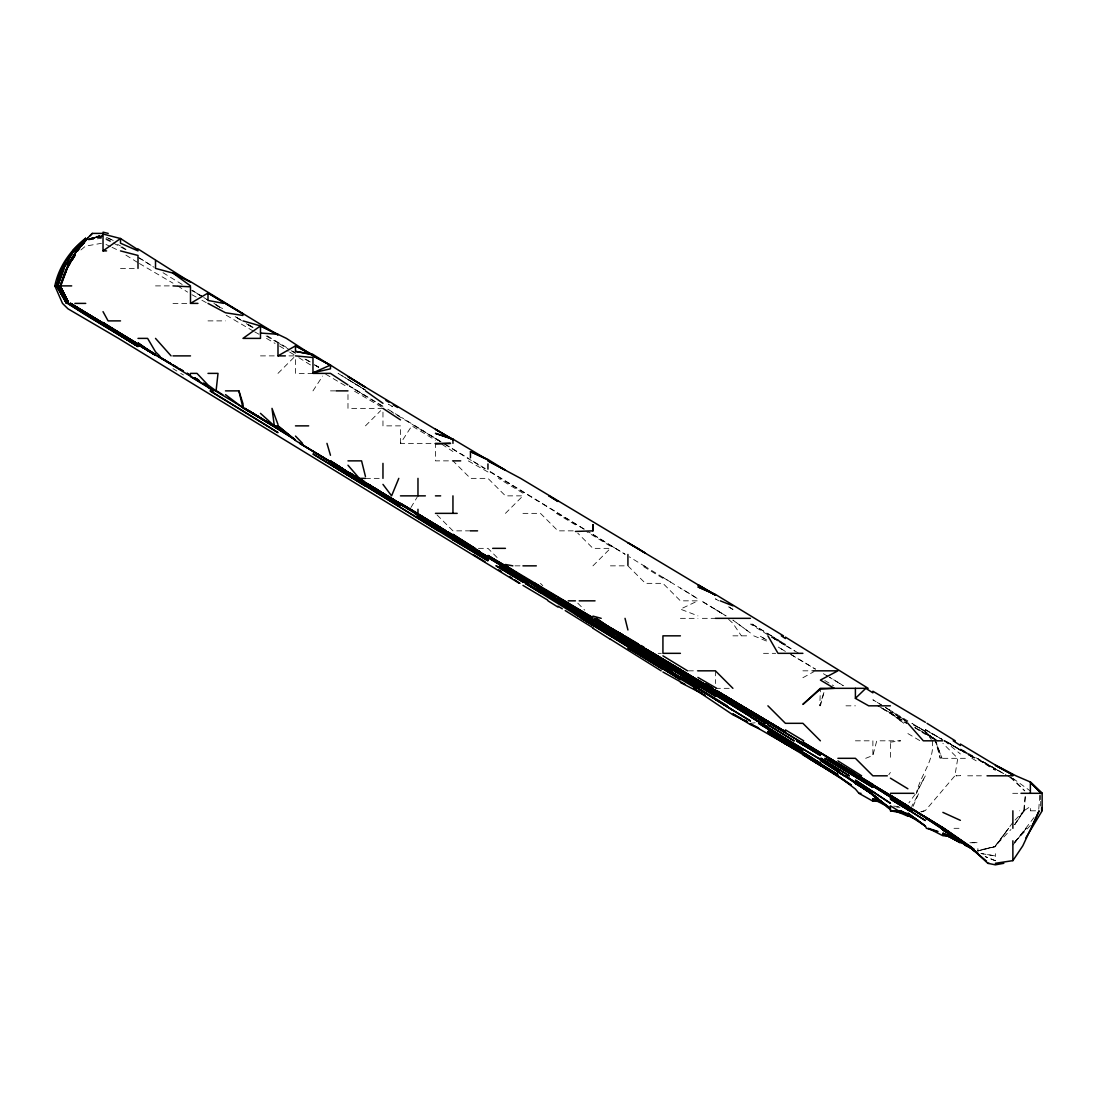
<?xml version="1.0" encoding="UTF-8"?>
<svg xmlns="http://www.w3.org/2000/svg" width="1097" height="1097" viewBox="0 0 1097 1097"><rect width="100%" height="100%" fill="white"/><g stroke="black" fill="none" stroke-linecap="round" stroke-linejoin="round"><path stroke-width="0.75" stroke-dasharray="5 3.75" d="M1040.559 806.034L1040.765 801.263M932.272 740.818C935.042 760.427 920.191 775.031 916.434 793.309L925.374 775.812L915.899 793.309L908.892 802.881M1024.31 810.806L1025.393 794.9L1023.679 810.806L1014.67 824.629L1024.31 810.806L1019.511 810.806M1038.763 809.216L1039.819 794.9M820.405 705.824L824.176 691.508L819.802 705.824L820.405 688.326M913.033 806.432L918.738 793.309L911.703 806.432M410.909 507.527L417.079 497.311M505.443 513.355L522.954 495.858L505.443 495.858L487.946 478.361L470.462 478.361L452.951 460.863L435.454 460.863L435.454 443.366L400.474 443.366L411.814 425.869L435.454 440.212M312.974 390.875L322.669 376.065M1014.698 824.629L1023.871 810.806L1030.371 806.556L1030.371 810.806M1034.046 817.484L1014.876 842.496M888.803 774.701L890.394 772.48M1012.874 845.088L1026.23 828.304L1012.874 844.196M1012.874 822.421L995.363 846.212L977.88 850.874L995.363 846.692L1008.65 828.304L995.363 845.801L1010.981 829.469M1015.068 841.756L1030.371 825.506M1015.068 820.103L1023.871 810.806M277.994 373.378L295.477 355.881L285.947 355.881M365.466 425.869L380.632 410.703M592.942 565.846L610.426 548.349L592.942 548.349L577.776 533.183M80.917 249.951L85.511 246.139L101.418 243.315M802.894 677.713L814.029 671.597M88.432 239.653L97.18 236.102M865.684 758.315L872.883 755.476L876.75 740.818L900.664 740.818L890.394 742.175L890.394 740.818L890.394 758.315M88.692 239.695L99.827 235.704L88.692 238.927L101.418 236.047M99.827 235.759L88.692 239.461L99.827 235.841M921.933 811.766L925.374 810.56L954.884 775.812L957.777 758.315L942.885 743.327M88.692 239.804L101.418 236.143M977.88 850.874L995.363 846.582L977.88 850.436M88.692 239.324L101.418 236.774L91.874 238.268M101.418 236.746L88.692 239.119L103.022 235.69L88.692 239.105L103.022 236.499M88.692 239.9L101.418 238.296M750.403 723.321L755.175 722.758M91.874 237.912L101.418 237.213M969.926 842.757L977.88 842.757L969.926 842.345M120.505 268.395L136.412 268.395M155.513 285.892L172.997 285.892M172.997 303.389L190.494 303.389M207.991 320.886L225.502 320.886M260.483 355.881L276.403 355.881M312.974 373.378L295.477 373.378L295.477 355.881M330.471 390.875L335.243 390.875M382.963 408.372L347.982 408.372L347.982 390.875M365.466 478.361L381.372 478.361M522.954 513.355L540.451 513.355L557.934 530.852L575.445 530.852M470.462 530.852L452.951 530.852L435.454 513.355M478.415 548.349L487.946 548.349L499.615 560.019M515 565.846L522.954 565.846M610.426 565.846L627.923 565.846L645.434 583.343L662.931 583.343L680.414 600.841L697.925 600.841L680.414 609.137L697.925 615.856M680.414 618.338L697.925 618.338M702.327 618.338L715.422 618.338M732.906 635.835L750.403 635.835M658.159 653.332L661.34 653.332M763.498 653.332L775.689 653.332M688.381 670.829L697.925 670.829M802.894 670.829L812.37 670.829M715.422 688.326L732.906 688.326M845.965 705.824L855.399 705.824M855.399 740.818L872.883 740.818L872.883 758.315M942.885 758.315L967.197 758.315M967.677 775.812L985.065 775.812M1012.709 793.309L1019.648 793.309M1030.618 810.806L1036.692 810.806M954.006 828.304L960.382 828.304M896.756 807.2L899.938 807.269M893.575 806.117L899.938 806.693M981.061 853.548L995.363 855.948L981.061 853.507M753.735 635.835L767.914 641.635M995.363 860.734L985.161 856.565L995.363 860.734L995.363 853.699M105.929 239.489L111.757 242.259M113.224 242.958L127.924 250.898M106.011 244.453L110.509 246.606M112.017 247.319L119.518 250.898M105.929 238.556L111.757 241.505M117.598 244.439L120.505 245.906M913.28 724.911L925.374 731.288L933.794 739.625L925.374 731.617L911.909 723.321L925.374 731.288M1010.131 777.307L1012.874 778.788L1024.817 790.91L1010.172 777.307L1012.874 778.87L1007.444 775.812M253.201 331.033L225.502 314.798M254.655 331.843L260.483 335.051M191.92 294.695L196.198 297.068M201.903 300.221L207.607 303.389M381.509 407.056L353.933 390.875M487.946 471.984L468.2 460.863M925.374 733.742L935.206 739.241M938.017 740.818L915.172 727.64L935.412 739.117M995.363 768.901L960.382 748.812L995.363 770.176L977.88 759.069L1003.426 773.522L977.88 758.754L1006.1 775.044M944.874 740.818L974.808 758.315L945.244 740.818L974.259 758.315L960.382 749.594M877.943 705.824L890.394 712.858L903.846 723.321L890.394 713.091L880.795 707.442L906.602 723.321L877.833 705.824M941.418 739.008L925.374 729.903L941.418 739.063M139.429 263.527L172.997 283.177M180.731 373.378L183.514 374.982M277.994 342.867L266.05 335.901M345.061 385.596L325.644 374.132M785.411 645.53L770.862 636.713L794.804 650.987M971.887 758.315L977.88 761.812M718.837 600.841L715.422 598.839L718.782 600.841M266.502 338.383L275.114 343.443M925.374 729.45L942.885 739.776M890.394 713.023L907.822 723.321M907.891 733.564L920.15 740.818M216.04 304.993L220.086 307.407M798.822 653.332L770.944 636.699M435.454 438.567L440.829 441.776L391.698 411.896M907.891 722.155L890.394 711.747L906.424 721.319M191.961 290.211L202.163 296.3M216.068 304.993L221.457 308.216M279.447 343.745L289.649 349.847M291.116 350.711L295.477 353.33M387.79 409.208L400.474 416.778M279.447 346.008L288.196 351.218M289.649 352.096L295.477 355.565M522.954 493.17L498.518 478.361M824.779 680.497L833.528 685.721M485.135 468.488L470.462 459.616M790.389 654.169L815.51 669.17L790.389 654.169M267.339 335.915L286.742 347.571M444.71 444.189L485.052 468.858M592.942 534.376L625.139 554.3L588.033 531.592M575.445 524.873L556.371 513.355M715.422 609.479L726.104 615.924L701.271 600.841L725.666 615.678M907.891 720.976L885.361 707.359L906.533 721.154M881.467 704.96L872.883 699.79L881.426 704.96M213.888 303.389L222.595 308.641M248.827 324.753L253.201 327.386M305.007 359.089L311.658 363.08M445.025 444.162L468.995 458.724M583.974 529.138L487.946 470.627M645.434 566.696L629.267 556.823M644.062 565.846L672.722 583.343M662.931 577.406L697.925 598.866L680.414 587.978M662.931 578.311L642.321 565.846M347.982 379.493L365.466 390.093L338.082 373.378L365.466 390.148M767.914 634.848L750.403 624.042M163.014 272.714L184.488 285.892M305.94 359.295L311.575 362.709M382.963 406.26L349.353 385.856M440.953 441.707L401.913 417.683M584.194 529.083L487.946 470.174M292.57 351.122L295.477 352.891M365.466 395.976L349.285 386.062L382.963 406.644M440.706 441.776L414.611 425.869M610.426 546.224L586.607 531.634M610.426 545.332L615.362 548.349M172.997 368.661L176.864 371.019M315.881 365.342L318.774 367.138M235.156 316.608L242.067 320.886L235.128 316.608L241.011 320.009M138.003 257.288L154.156 267.325M177.563 285.892L187.628 292.117M298.823 357.649L311.562 365.603M139.346 257.96L154.156 267.257M125.894 255.107L138.003 262.718M914.61 727.599L925.374 734.4M252.406 327.468L245.687 323.217L252.406 327.468M121.808 246.743L128.322 250.898M925.374 733.166L934.521 739.117L925.374 732.796L932.834 738.816M885.402 707.455L890.394 710.719M441.926 444.271L452.951 451.525M1012.874 778.335L1030.371 791.006M944.366 740.818L960.382 753.968M933.808 738.775L925.374 731.617L931.284 739.501M728.614 619.339L732.906 623.315L741.366 635.835M577.776 603.172L584.77 610.179M540.451 583.343L542.782 585.675M935.316 740.818L941.994 758.315L935.48 740.818L940.225 758.315L936.948 743.999M1040.134 794.9L1040.683 799.672M977.88 848.598L977.88 851.299M715.422 670.829L715.422 683.554M400.474 443.366L400.474 425.869L382.963 425.869L382.963 411.553M924.085 810.806L920.849 811.876L924.085 810.806M960.382 775.675L955.967 775.812L960.382 775.675M113.224 240.476L105.929 237.062L113.224 240.476M771.438 635.835L750.403 623.096L785.411 644.433L771.438 635.835M827.687 676.246L823.312 673.668L827.687 676.273M837.902 682.238L829.154 677.096L843.332 685.748L837.902 682.238M766.542 639.921L759.7 635.835L766.542 639.935M960.382 750.266L944.613 740.818L960.382 750.266M202.163 296.56L191.961 290.431L202.163 296.588M207.991 300.071L203.617 297.438L207.991 300.098M392.657 406.699L388.503 404.19L392.657 406.699M732.906 609.425L727.256 605.997L732.906 609.425M318.637 367.344L312.974 363.902L318.624 367.33M785.411 651.453L778.116 646.983L785.411 651.453M750.403 632.942L732.906 620.093L750.403 632.942"/><path stroke-width="1.5" d="M519.32 583.343L118.503 338.383L68.014 308.833L62.488 303.389L54.85 285.892C58.635 266.79 70.427 250.308 85.511 238.378L85.511 240.846L87.774 238.364M63.475 268.395L68.014 261.415L63.489 268.395L57.798 285.892L68.014 303.389L57.798 285.892L64.284 268.395M59.663 277.939L56.852 285.892L66.533 303.389L56.797 285.892C59.457 266.914 71.538 251.117 85.511 238.693M67.027 268.395L60.198 285.892L68.014 301.51L60.198 285.892L68.014 266.064L60.76 285.892C64.504 268.518 73.856 253.05 85.511 239.845M398.801 478.361L391.588 495.858L382.963 484.38M1031.975 826.85L1039.133 810.806L1022.815 845.801L1012.874 860.638L995.363 863.298M85.511 239.681L73.65 250.898L68.014 260.483L73.677 250.898L85.511 239.681L74.692 250.898L92.299 233.4L103.022 233.4L103.022 250.898L106.56 250.898M68.014 266.914L69.769 264.007M72.402 259.632L75.035 255.272M68.014 258.796L73.046 250.898L85.511 239.173L73.046 250.898M83.55 242.725L76.694 250.898L68.014 264.542L76.694 250.898L85.511 239.941M1025.887 837.861L1042.15 810.806L1042.15 793.309L1030.371 782.01L1015.959 775.812L995.363 765.007L960.382 744.04M77.654 250.898L79.628 248.32M82.563 244.617L84.538 242.094M76.667 250.898L85.511 240.723M90.036 235.882L92.299 233.4M890.394 705.824L868.687 705.824L855.399 698.364L865.807 688.326L872.883 692.838M73.677 250.898L83.153 242.423M311.63 354.756L286.413 338.383L260.483 325.919L242.986 338.383L260.483 338.383L260.483 325.919L242.986 320.886M103.022 250.898L120.505 238.529L138.003 249.732M172.997 285.892L190.494 286.824L190.494 303.389L207.991 293.05L242.986 313.934L207.991 293.05L207.991 300.441L223.719 303.389M277.994 343.457L277.994 355.881L295.477 345.87L312.974 354.797L295.477 351.369L295.477 345.87L305.693 351.547M295.477 355.881L312.974 357.54L312.974 372.829L330.471 365.082L365.466 387.31M312.974 372.829L330.471 368.811L330.471 365.082L312.974 355.881L330.471 365.383L312.974 354.441L295.477 351.369M1003.81 863.298L995.363 864.834L987.821 863.298L968.857 845.801L943.818 828.304L925.374 816.908M764.732 721.634L767.914 721.264L785.411 731.781L716.876 690.781L785.411 732.316M435.454 443.97L450.565 443.366L435.454 443.366M575.445 531.455L592.942 530.852L592.942 524.75L592.942 530.852M54.85 285.892L71.689 285.892M74.898 303.389L85.731 303.389M190.494 303.389L197.94 303.389M120.505 320.886L108.096 320.886L103.022 311.644M138.003 338.383L147.615 338.383L155.513 351.849L159.668 355.881M172.997 355.881L190.494 355.881M277.994 355.881L285.385 355.881M190.494 373.378L196.98 373.378L207.991 384.992L216.082 390.875L218.015 373.378L207.991 373.378M312.974 373.378L330.471 373.378L347.982 384.91M225.502 390.875L238.885 390.875L242.986 403.737L242.986 407.892L225.502 394.632M336.107 390.875L347.982 390.875M260.483 413.363L274.319 425.869L277.994 425.869L295.477 439.993L244.549 408.372L294.133 438.923M295.477 425.869L308.668 425.869M347.982 460.863L361.571 460.863L365.466 476.537M452.951 460.863L460.685 460.863M365.466 478.361L359.336 478.361L347.982 465.238M400.474 495.858L425.375 495.858M435.454 495.858L440.651 495.858M435.454 513.355L457.188 513.355M470.462 530.852L477.565 530.852M492.676 548.349L505.443 548.349M522.954 565.846L536.323 565.846M568.205 600.841L575.445 600.841M579.216 600.841L595.04 600.841M715.422 618.338L750.403 618.338M680.414 635.835L662.931 635.835L662.931 653.332L680.414 653.332M662.931 660.463L738.446 705.824L650.809 653.332L627.923 640.25L732.906 703.163L650.548 653.332L610.426 631.2L662.931 662.602L611.715 631.365L619.435 635.835L592.942 622.081L487.946 555.439L505.36 565.846M802.894 653.332L778.02 653.332L767.914 635.835M697.925 670.829L715.422 670.829L732.906 688.326M812.863 670.829L837.902 670.829L820.405 680.085L834.31 688.326L820.405 689.094L802.894 704.397L820.405 688.326L865.807 688.326M764.732 723.321L767.914 723.321L738.829 705.824L767.777 723.321M942.885 740.818L923.331 740.818L907.891 723.321M837.902 758.315L855.399 758.315L872.883 775.812L887.322 775.812M987.026 775.812L1012.874 775.812M837.902 775.99L820.405 765.363L851.354 785.123L837.902 775.812L855.399 789.017L858.924 793.309L860.967 793.309M868.509 790.855L855.399 783.505L871.58 793.309L845.403 775.812L872.883 794.365L820.405 759.796L870.648 793.309L890.394 809.449L890.394 807.063M890.394 793.309L913.883 793.309M1020.978 793.309L1042.15 793.309M900.226 810.806L890.503 810.806L890.394 809.12M1041.643 810.806L1041.615 807.625M987.821 863.298L989.014 863.298M858.924 793.309L872.883 801.153L880.85 801.441M260.483 333.063L277.994 334.283M903.146 811.876L890.503 810.806L906.3 813.768M952.429 836.6L942.885 835.708L928.309 828.304L938.017 831.512M242.986 315.47L225.502 312.755L207.991 303.389M946.067 834.968L942.885 834.433L954.02 838.369M872.883 801.153L872.883 798.822L876.064 799.356M505.443 564.489L512.834 565.846M103.022 232.166L108.233 233.4M901.501 812.438L906.287 813.659M103.022 234.031L120.505 238.529L120.505 243.205L138.003 250.898M120.505 250.898L138.003 255.45L138.003 268.395M592.942 616.103L601.197 618.338M936.893 831.361L926.417 828.304L925.374 826.068L907.891 813.138L925.374 826.096M906.314 813.192L898.457 810.806L890.394 805.829M470.462 457.792L470.462 451.621L487.946 460.013L452.951 439.115L435.454 433.356L452.951 439.362L435.454 429.27L451.498 438.91M720.29 600.841L732.906 605.846M954.541 838.218L942.885 833.459L960.382 842.77L942.885 833.199L960.382 842.386M896.578 811.396L907.891 816.182L907.891 814.07M685.09 684.377L662.931 671.995M973.574 848.968L966.416 845.801L942.885 830.018L964.263 843.552M705.206 695.292L680.414 682.485M759.165 728.559L750.403 724.651L732.906 713.941L741.654 718.631M470.462 451.621L487.946 459.465L505.443 470.202L487.946 460.863L520.595 478.361L715.422 595.205L697.925 584.797L715.422 594.752L697.925 586.909L715.422 594.409L783.464 635.835M942.885 812.383L960.382 820.35M969.131 846.473L972.052 847.789M899.554 810.806L906.492 814.015M918.093 820.364L907.891 815.633L900.856 810.806L906.479 813.892M747.496 721.908L732.906 714.833L693.4 688.326L702.299 693.427M757.698 727.462L750.403 723.897L798.52 751.322M621.08 635.835L592.942 620.12L653.305 653.332L732.906 701.065L645.434 648.903L750.403 711.5L732.906 701.216M960.382 841.852L968.144 845.801M260.483 325.919L277.994 334.928L190.494 281.614L172.997 273.098L155.513 268.395L155.513 260.551M620.82 635.835L680.414 669.472L594.533 618.338L623.069 635.053L610.426 628.142L596.274 618.338L610.426 628.156L623.823 635.835M973.313 848.941L941.281 828.304L975.329 851.203L925.374 817.786L960.382 840.384L976.618 852.3L968.24 845.801L986.532 861.145M973.341 848.941L967.307 845.801L942.2 828.304M915.172 818.444L907.891 814.66L925.374 826.068M626.675 638.495L592.942 619.832L557.934 598.276L562.295 600.841M872.883 798.822L888.927 807.282M571.126 607.683L487.946 556.714M744.575 720.194L747.496 721.757M610.426 628.142L623.274 635.067M127.622 338.383L155.513 355.222L70.674 303.389L207.991 386.83M547.622 600.045L522.954 585.387M502.892 565.846L522.954 578.832L347.982 472.615L411.636 510.201M308.6 353.179L311.521 354.797M562.295 600.841L662.931 660.655L627.923 640.552L680.414 670.377M786.864 744.685L797.066 750.362M120.505 334.05L103.022 323.053L136.672 343.238L70.222 303.389L155.513 355.113L103.022 323.368M716.684 688.326L697.925 677.439M359.048 478.361L347.982 472.025M419.424 515.028L446.122 530.852M740.777 705.824L767.914 722.306L715.422 690.466L732.906 700.435M411.416 510.256L386.336 495.858L416.339 513.355M414.145 511.805L416.887 513.355M505.443 565.723L487.946 555.836L522.954 577.337L505.443 565.915M86.828 315.634L138.003 346.433L120.505 335.641M335.888 464.374L346.638 471.408L295.477 440.569L277.994 425.869M416.764 513.355L386.651 495.858L416.024 513.355M417.971 513.753L445.93 530.852M613.593 635.835L592.942 623.137L645.434 654.772L610.426 633.956M242.986 407.481L215.355 390.875M697.925 680.263L711.98 688.326M571.304 607.848L560.279 600.841L582.246 614.43M584.975 615.993L587.704 617.556M650.768 653.332L708.1 688.326L622.314 636.658L627.923 639.949M785.411 738.5L802.894 749.004L704.507 688.326L767.914 727.256L733.838 705.824M85.511 312.96L99.251 320.886M373.542 487.534L382.963 493.417L365.466 483.228L387.186 495.858L299.783 443.366L382.963 493.773M803.69 740.818L785.411 729.875M680.414 669.924L610.426 630.021L652.317 653.332L697.925 680.497L680.414 669.677M695.937 688.326L666.77 670.829M767.914 731.809L837.902 774.633L783.807 740.818M837.683 775.812L767.914 733.153L785.411 743.876L780.817 740.818M357.704 478.361L330.471 460.863L365.466 483.558L356.813 478.361M417.971 514.685L461.7 540.739L446.589 531.634M638.139 643.829L624.7 635.835M641.059 645.516L643.966 647.203M177.33 367.509L172.997 364.986L182.815 370.855M180.21 369.182L183.089 370.855M260.483 417.998L288.196 434.494L273.921 425.869M451.553 534.102L447.37 531.661L452.951 535.309M435.454 525.148L445.286 530.852M469.406 548.349L435.454 527.89L487.946 559.772L440.13 530.852M787.413 740.818L758.644 723.321L802.894 750.142L767.914 729.135M171.585 364.163L157.406 355.881L171.585 364.163L159.312 356.717M470.462 547.019L487.946 557.674L452.951 535.651L530.125 582.507L502.81 565.846M627.923 639.167L645.434 649.246L627.923 639.866L649.959 653.332M435.454 525.436L417.971 514.164L444.834 530.852M575.445 610.508L587.498 617.556L560.361 600.841M715.422 694.401L750.403 715.313L676.602 670.829L714.01 693.427M812.671 758.315L767.914 731.329L785.095 740.818L820.405 763.265L802.894 752.528M855.399 773.947L802.894 742.066L872.883 784.492L858.43 775.812M417.436 513.355L400.474 503.331L417.271 513.355M419.424 515.233L440.692 527.78L424.69 518.045M802.894 742.518L855.399 774.029M435.454 525.916L452.951 536.502M915.447 810.806L872.883 784.849L943.941 828.304L969.405 845.801L977.88 853.658L968.528 845.801L943.173 828.304L914.761 810.806L943.146 828.304L968.528 845.801L977.88 853.589L969.241 845.801L977.88 853.658L968.733 845.801M662.931 660.929L679.742 670.829M872.883 784.849L887.24 793.309M855.399 774.784L872.883 785.617L828.194 758.315L857.141 775.812M627.923 640.703L620.299 635.835L662.931 661.683L615.705 633.476M662.931 655.828L687.531 670.829M312.974 451.416L400.474 505.264L382.963 494.459M715.422 692.07L709.663 688.326L732.906 702.437L709.498 688.326M347.982 475.07L312.974 453.98L365.466 486.108L330.471 464.456L353.22 478.361M597.317 623.549L662.931 663.781L646.215 653.332M697.925 684.363L715.422 695.183L662.931 662.862L696.458 683.472M584.468 618.338L592.942 623.631L540.451 591.489L610.426 634.162L555.864 600.841M725.748 705.824L750.403 720.784M872.883 691.233L925.374 722.292M470.462 545.963L474.48 548.349M532.333 583.343L557.934 600.059L505.662 565.846M855.399 776.991L872.883 787.427L824.903 758.315L853.603 775.812M627.923 642.458L645.434 652.852L617.488 635.835M697.514 688.326L668.772 670.829M661.134 670.829L610.426 639.194M385.911 400.474L388.845 402.229M393.247 404.862L397.663 407.494M750.403 712.885L767.914 723.321M347.982 473.122L382.963 494.404L356.772 478.361M643.966 649.506L627.923 639.935L645.434 650.617M610.426 635.849L581.533 618.338L627.923 646.805M732.906 710.431L697.925 688.546L750.403 721.058M194.868 377.862L197.789 379.603M771.369 723.321L785.411 731.836L715.422 690.246L767.914 721.319L750.403 710.829L750.403 714.243M350.793 473.287L353.577 474.974M907.891 807.557L872.883 786.138L913.157 810.806L884.347 793.309M486.52 556.124L482.2 553.532L486.533 556.152M727.229 705.824L698.885 688.326M498.737 569.864L501.425 571.468M524.229 578.736L526.779 580.272M501.343 565.037L487.946 556.988L522.954 578.338L472.876 548.349M443.654 530.852L414.721 513.355L470.462 547.06L454.419 537.379M592.942 623.439L613.538 635.835M837.902 771.945L844.32 775.812L820.405 760.674M861.611 775.812L837.902 760.907M187.422 373.378L190.494 375.243M531.853 583.343L537.585 586.813L534.746 585.071M124.976 338.383L138.003 346.57L68.014 303.746L57.277 285.892L67.932 303.389L85.511 314.88M785.411 738.5L750.403 716.848M575.445 614.265L592.942 625.263L525.202 583.343L540.451 592.737M386.939 495.858L400.474 504.072L366.933 483.393L400.474 504.181L388.722 496.68M438.306 530.852L365.466 485.806L452.951 539.861M715.422 699.502L725.871 705.824M557.934 606.161L562.308 608.808M565.229 610.576L592.942 627.758M364.012 386.418L347.982 376.641L452.951 439.787M890.394 778.157L907.891 788.784M829.675 758.315L837.902 763.334M907.891 809.572L925.374 820.515L890.394 798.547L909.824 810.806M136.672 343.251L103.022 322.477L120.505 334.187L155.513 354.811L138.003 342.895L155.513 355.442M455.872 537.077L460.246 539.751M557.934 599.62L540.451 588.842L546.279 592.284M342.141 468.488L330.471 461.398L346.625 471.408M473.369 554.629L485.039 561.733M868.166 688.326L785.411 637.11M540.451 588.746L546.279 592.298M697.925 685.419L715.422 696.088L662.931 663.946L696.581 684.569M190.494 376.586L213.888 390.875L207.991 387.255M505.443 569.59L527.972 583.343L499.464 565.846L522.954 580.258M802.894 754.805L820.405 765.528L808.667 758.315M712.954 688.326L706.111 684.13L712.968 688.326M521.486 577.063L505.443 567.259L540.451 589.665L531.346 583.343M942.885 828.125L914.925 810.806L925.374 817.334M648.793 653.332L662.931 662.026L645.434 651.385L648.615 653.332M557.934 602.143L592.942 623.672M592.942 628.266L610.426 639.4M926.992 723.321L955.268 740.818M597.317 623.453L610.426 631.543M522.954 578.05L505.443 567.259L522.954 578.146L505.443 567.602L522.954 578.146L513.519 572.086M375.681 488.549L378.588 490.345M890.394 803.306L855.399 780.186L890.394 803.196M525.751 579.874L529.947 582.48M222.924 394.851L216.671 390.875M588.842 618.338L592.942 620.888M643.089 653.332L662.931 665.673M388.859 496.763L400.474 503.976M534.746 585.126L537.599 586.909M368.167 484.175L370.855 485.848M547.965 600.841L557.934 607.08M364.231 481.487L361.749 479.924L364.19 481.679M417.971 513.89L435.454 524.887M277.994 428.365L243.822 408.372L277.994 428.639M508.144 568.685L510.832 570.399M138.003 248.937L190.494 282.19L172.997 273.098L190.494 285.892M942.885 829.332L960.382 840.48M680.414 671.021L697.925 682.183M761.647 723.321L767.914 727.352M619.956 635.835L627.923 641.005M346.625 471.545L335.86 464.511L346.625 471.71M871.553 793.309L855.399 782.805L870.703 793.309M509.419 576.46L512.066 578.188M514.712 579.902L520.005 583.343M953.224 740.818L960.382 745.494M872.883 791.677L875.379 793.309M676.067 670.829L680.414 673.681M559.635 600.841L575.445 611.207L560.032 600.841M382.963 408.372L400.474 419.877M811.999 758.315L820.405 763.882M781.311 635.835L785.411 638.564M942.885 828.797L967.677 845.801L960.382 840.535M943.146 828.304L960.382 840.083M365.466 390.875L382.963 403.339M872.883 795.311L890.394 808.379L870.648 793.309M1041.999 793.309L1030.371 782.01M1041.423 793.309L1030.371 782.476L1041.108 793.309M820.405 740.818L802.894 723.321L785.411 723.321L767.914 705.824M295.477 436.085L302.539 443.366M155.513 338.383L171.077 355.881M60.198 285.892L68.014 301.51M277.994 424.498L272.001 408.372L274.319 425.869M326.961 443.366L330.471 455.269M625.029 618.338L627.923 629.966M238.885 390.875L242.986 407.892M1030.371 783.601L1030.371 793.309M1012.874 810.806L1012.874 828.304M1012.874 840.796L1012.874 860.638M855.399 688.326L855.399 698.364M627.923 554.479L627.923 565.339M487.946 463.921L487.946 469.132M452.951 439.115L452.951 443.366M452.951 495.858L452.951 513.355M417.971 478.361L417.971 495.858M417.971 509.282L417.971 513.094M382.963 463.359L382.963 478.361M61.747 268.395L56.797 285.892L66.711 303.389L56.386 285.892L61.747 268.395M75.021 255.066L68.014 266.16L75.035 255.066M84.538 241.847L81.589 245.728L84.538 241.847M85.511 238.378L72.608 250.898L85.511 238.378M564.612 600.841L506.032 565.846L522.954 576.953L592.942 617.707L564.53 600.841M973.56 848.845L966.388 845.801L960.382 841.166L966.388 845.801L973.574 848.845M1012.874 774.88L995.363 765.322L1012.874 774.921M475.015 548.349L452.951 534.376L475.015 548.349M637.672 548.349L627.923 542.727L645.434 553.176L637.672 548.349M636.973 653.332L627.923 648.094L662.931 669.362L636.973 653.332M440.747 527.78L435.454 524.695L440.692 527.78M818.897 758.315L802.894 748.936L837.902 770.451L818.897 758.315M820.405 753.735L769.587 723.321L820.405 753.735M142.377 346.652L138.003 344.074L142.377 346.638M155.513 354.413L145.298 348.38L155.513 354.413M526.779 580.327L524.229 578.818L526.766 580.34M794.05 740.818L767.914 724.76L794.05 740.818M666.359 670.829L638.07 653.332L680.414 679.674L666.4 670.829M199.243 380.7L194.868 378.095L199.243 380.673M206.538 385.02L203.617 383.292L206.538 385.02M501.507 565.051L487.946 557.015L501.466 565.051M732.906 704.658L715.422 694.278L732.906 704.658M467.404 548.349L452.951 539.793L487.946 560.8L467.349 548.349M697.925 687.421L680.414 677L699.379 688.326L697.925 687.421M501.864 565.024L494.912 560.869L501.864 565.01M557.441 600.841L540.451 590.68L575.445 612.016L557.427 600.841M522.954 582L496.173 565.846L522.954 582M669.828 670.829L645.434 655.403L680.414 677.37L669.828 670.829M639.524 653.332L610.714 635.835L662.931 667.977L639.524 653.332M479.32 551.805L473.561 548.349L479.32 551.818M765.706 723.321L737.074 705.824L765.692 723.321M441.94 530.852L417.971 516.111L441.94 530.852M672.31 670.829L643.898 653.332L672.31 670.829M190.494 375.476L187.011 373.378L190.494 375.503M849.243 775.812L820.995 758.315L849.243 775.812M526.67 583.343L505.443 570.317L540.451 591.832L526.752 583.343M260.483 417.861L244.741 408.372L273.523 425.869L249.225 410.977L260.483 417.834M357.814 478.361L347.982 472.409L357.814 478.361M355.483 478.361L347.982 473.835L365.466 484.435L355.483 478.361M267.298 425.869L210.103 390.875L277.994 432.643L267.298 425.869M487.946 559.607L470.462 549.035L487.946 559.607M907.891 809.709L890.394 799.11L909.674 810.806L907.891 809.709M535.377 585.647L531.565 583.343L535.377 585.661M553.56 596.699L549.186 594.053L553.56 596.741M479.43 551.818L475.166 549.213L479.43 551.818M907.891 805.925L890.394 795.243L907.891 806.034M802.894 744.781L796.422 740.818L820.405 755.49L802.894 744.781M422.331 516.756L419.424 514.959L422.331 516.756M372.761 487.137L368.386 484.449L372.761 487.137M557.934 501.425L548.939 495.858L557.934 501.425M365.466 482.625L358.554 478.361L365.466 482.653M697.925 683.925L680.414 673.078L697.925 683.925M479.869 551.695L475.824 549.186L479.896 551.695M750.403 715.546L734.853 705.824L750.403 715.546M85.511 313.207L70.222 303.389L85.511 313.152M540.451 586.964L534.911 583.343L540.451 586.964M878.272 798.643L872.883 795.078L878.272 798.657M884.141 804.087L872.883 794.489L884.141 804.101M890.394 809.421L886.637 806.226L890.394 809.449"/></g></svg>
